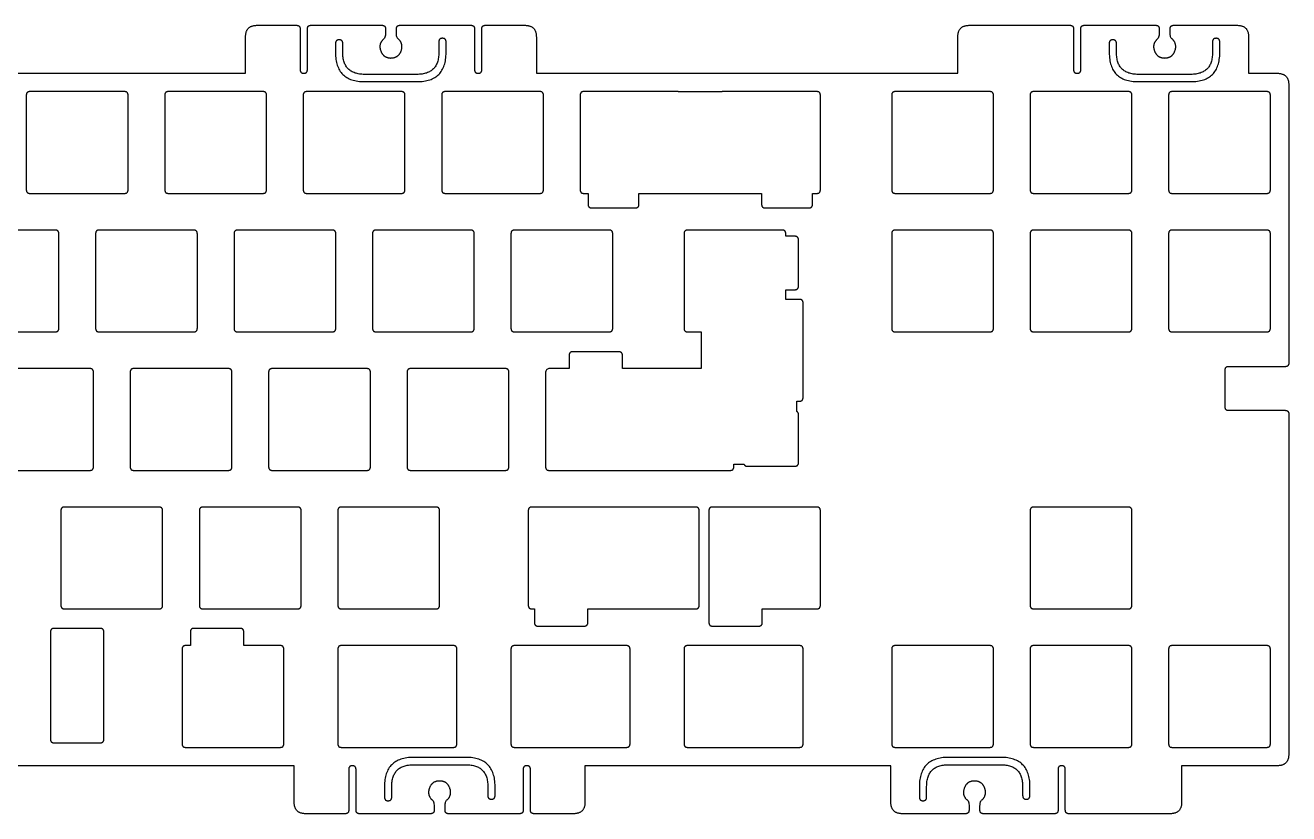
# Model space of a CAD drawing. Header units: millimetres. Extents: x 1 to 349, y 0 to 109.
# Drawn here: x 175 to 348.8, y 0.3 to 108.8 of the extents above; entities that cross this region are included whole.
import ezdxf

# ---------------------------------------------------------------- set-up
doc = ezdxf.new("R2010")
doc.units = ezdxf.units.MM
doc.layers.add('默认', color=7, linetype='Continuous', true_color=0x000000)

msp = doc.modelspace()

# ---------------------------------------------------------------- linework, layer by layer
at = {"layer": '默认', "color": 114, "true_color": 0x139b48}
for points in [[(146, 107.17), (146, 102.17), (205.31, 102.17), (205.31, 107.17)], [(245.31, 107.17), (245.31, 102.17), (303.3, 102.17), (303.3, 107.17)]]:
    msp.add_lwpolyline(points, dxfattribs=at)
at = {"layer": '默认', "color": 114, "true_color": 0x139b48, "flags": 128}
for points in [[(343.3, 107.17), (343.3, 102.17), (347.23, 102.17)], [(264.84, 99.65), (270.89, 99.65)], [(264.84, 85.65), (270.89, 85.65)], [(280.86, 79.75), (279.63, 79.75), (279.63, 80.1)], [(281.51, 71.07), (279.63, 71.07), (279.63, 72.4), (280.86, 72.4)], [(266.13, 66.6), (268.01, 66.6), (268.01, 61.55)], [(281.16, 55.65), (281.16, 57.07), (281.51, 57.07)], [(272.48, 48.05), (272.48, 48.4), (273.87, 48.4)], [(244.7, 28.5), (245.05, 28.5), (245.05, 26.65)], [(252.4, 26.65), (252.4, 28.5), (267.22, 28.5)], [(276.4, 26.65), (276.4, 28.5), (283.89, 28.5)], [(197.71, 25.3), (197.71, 23.45), (197.07, 23.45)], [(210.07, 23.45), (205.06, 23.45), (205.06, 25.3)], [(197.07, 9.45), (210.07, 9.45)], [(212, 1.92), (212, 6.92), (209.94, 6.92), (197.2, 6.92), (186.31, 6.92), (177.96, 6.92), (90.99, 6.92), (77.84, 6.92), (57.97, 6.92), (57.97, 1.92)], [(294.09, 6.92), (252, 6.92), (252, 1.92)]]:
    msp.add_lwpolyline(points, dxfattribs=at)
at = {"layer": '默认', "color": 114, "true_color": 0x139b48}
for points, degree in [([(205.31, 107.17), (205.31, 108.77), (206.91, 108.77)], 2), ([(206.91, 108.77), (208.71, 108.77), (210.51, 108.77), (212.31, 108.77)], 3), ([(212.31, 108.77), (212.81, 108.77), (212.81, 108.27)], 2), ([(212.81, 108.27), (212.81, 106.41), (212.81, 104.54), (212.81, 102.67)], 3), ([(213.81, 108.27), (213.81, 108.77), (214.31, 108.77)], 2), ([(213.81, 102.67), (213.81, 104.54), (213.81, 106.41), (213.81, 108.27)], 3), ([(214.31, 108.77), (217.56, 108.77), (220.81, 108.77), (224.06, 108.77)], 3), ([(224.06, 108.77), (224.56, 108.77), (224.56, 108.27)], 2), ([(224.56, 108.27), (224.56, 108.11), (224.56, 107.94), (224.56, 107.77)], 3), ([(226.06, 108.27), (226.06, 108.77), (226.56, 108.77)], 2), ([(226.06, 107.77), (226.06, 107.94), (226.06, 108.11), (226.06, 108.27)], 3), ([(226.56, 108.77), (229.81, 108.77), (233.06, 108.77), (236.31, 108.77)], 3), ([(236.31, 108.77), (236.81, 108.77), (236.81, 108.27)], 2), ([(236.81, 108.27), (236.81, 106.41), (236.81, 104.54), (236.81, 102.67)], 3), ([(237.81, 108.27), (237.81, 108.77), (238.31, 108.77)], 2), ([(237.81, 102.67), (237.81, 104.54), (237.81, 106.41), (237.81, 108.27)], 3), ([(238.31, 108.77), (240.11, 108.77), (241.91, 108.77), (243.71, 108.77)], 3), ([(243.71, 108.77), (245.31, 108.77), (245.31, 107.17)], 2), ([(303.3, 107.17), (303.3, 108.77), (304.9, 108.77)], 2), ([(304.9, 108.77), (309.51, 108.77), (314.11, 108.77), (318.72, 108.77)], 3), ([(318.72, 108.77), (319.22, 108.77), (319.22, 108.27)], 2), ([(319.22, 108.27), (319.22, 106.41), (319.22, 104.54), (319.22, 102.67)], 3), ([(320.22, 108.27), (320.22, 108.77), (320.72, 108.77)], 2), ([(320.22, 102.67), (320.22, 104.54), (320.22, 106.41), (320.22, 108.27)], 3), ([(320.72, 108.77), (323.98, 108.77), (327.24, 108.77), (330.51, 108.77)], 3), ([(330.51, 108.77), (331.01, 108.77), (331.01, 108.27)], 2), ([(331.01, 108.27), (331.01, 108.11), (331.01, 107.94), (331.01, 107.77)], 3), ([(332.51, 108.27), (332.51, 108.77), (333.01, 108.77)], 2), ([(332.51, 107.77), (332.51, 107.94), (332.51, 108.11), (332.51, 108.27)], 3), ([(333.01, 108.77), (335.91, 108.77), (338.8, 108.77), (341.7, 108.77)], 3), ([(341.7, 108.77), (343.3, 108.77), (343.3, 107.17)], 2), ([(218.18, 106.77), (217.68, 106.77), (217.68, 106.27)], 2), ([(217.68, 106.27), (217.68, 105.65), (217.68, 105.02)], 2), ([(218.68, 106.27), (218.68, 106.77), (218.18, 106.77)], 2), ([(218.68, 105.02), (218.68, 105.65), (218.68, 106.27)], 2), ([(231.89, 106.48), (231.89, 105.75), (231.89, 105.02)], 2), ([(232.89, 105.02), (232.89, 105.75), (232.89, 106.48)], 2), ([(324.63, 106.77), (324.13, 106.77), (324.13, 106.27)], 2), ([(324.13, 106.27), (324.13, 105.65), (324.13, 105.02)], 2), ([(325.13, 106.27), (325.13, 106.77), (324.63, 106.77)], 2), ([(325.13, 105.02), (325.13, 105.65), (325.13, 106.27)], 2), ([(338.34, 106.48), (338.34, 105.75), (338.34, 105.02)], 2), ([(339.34, 105.02), (339.34, 105.75), (339.34, 106.48)], 2), ([(217.68, 105.02), (217.68, 101.02), (221.68, 101.02)], 2), ([(221.68, 102.02), (218.68, 102.02), (218.68, 105.02)], 2), ([(228.89, 101.02), (232.89, 101.02), (232.89, 105.02)], 2), ([(231.89, 105.02), (231.89, 102.02), (228.89, 102.02)], 2), ([(324.13, 105.02), (324.13, 101.02), (328.13, 101.02)], 2), ([(328.13, 102.02), (325.13, 102.02), (325.13, 105.02)], 2), ([(335.34, 101.02), (339.34, 101.02), (339.34, 105.02)], 2), ([(338.34, 105.02), (338.34, 102.02), (335.34, 102.02)], 2), ([(228.89, 102.02), (225.28, 102.02), (221.68, 102.02)], 2), ([(221.68, 101.02), (225.28, 101.02), (228.89, 101.02)], 2), ([(335.34, 102.02), (331.74, 102.02), (328.13, 102.02)], 2), ([(328.13, 101.02), (331.74, 101.02), (335.34, 101.02)], 2), ([(347.23, 102.17), (348.83, 102.17), (348.83, 100.57)], 2), ([(175.64, 99.65), (175.14, 99.65), (175.14, 99.15)], 2), ([(175.14, 99.15), (175.14, 92.65), (175.14, 86.15)], 2), ([(188.64, 99.65), (182.14, 99.65), (175.64, 99.65)], 2), ([(189.14, 99.15), (189.14, 99.65), (188.64, 99.65)], 2), ([(189.14, 86.15), (189.14, 92.65), (189.14, 99.15)], 2), ([(194.69, 99.65), (194.19, 99.65), (194.19, 99.15)], 2), ([(194.19, 99.15), (194.19, 92.65), (194.19, 86.15)], 2), ([(207.69, 99.65), (201.19, 99.65), (194.69, 99.65)], 2), ([(208.19, 99.15), (208.19, 99.65), (207.69, 99.65)], 2), ([(208.19, 86.15), (208.19, 92.65), (208.19, 99.15)], 2), ([(213.74, 99.65), (213.24, 99.65), (213.24, 99.15)], 2), ([(213.24, 99.15), (213.24, 92.65), (213.24, 86.15)], 2), ([(226.74, 99.65), (220.24, 99.65), (213.74, 99.65)], 2), ([(227.24, 99.15), (227.24, 99.65), (226.74, 99.65)], 2), ([(227.24, 86.15), (227.24, 92.65), (227.24, 99.15)], 2), ([(232.79, 99.65), (232.29, 99.65), (232.29, 99.15)], 2), ([(232.29, 99.15), (232.29, 92.65), (232.29, 86.15)], 2), ([(245.79, 99.65), (239.29, 99.65), (232.79, 99.65)], 2), ([(246.29, 99.15), (246.29, 99.65), (245.79, 99.65)], 2), ([(246.29, 86.15), (246.29, 92.65), (246.29, 99.15)], 2), ([(251.84, 99.65), (251.34, 99.65), (251.34, 99.15)], 2), ([(251.34, 99.15), (251.34, 92.65), (251.34, 86.15)], 2), ([(264.84, 99.65), (258.34, 99.65), (251.84, 99.65)], 2), ([(283.89, 99.65), (277.39, 99.65), (270.89, 99.65)], 2), ([(284.39, 99.15), (284.39, 99.65), (283.89, 99.65)], 2), ([(284.39, 86.15), (284.39, 92.65), (284.39, 99.15)], 2), ([(294.7, 99.65), (294.2, 99.65), (294.2, 99.15)], 2), ([(294.2, 99.15), (294.2, 92.65), (294.2, 86.15)], 2), ([(307.7, 99.65), (301.2, 99.65), (294.7, 99.65)], 2), ([(308.2, 99.15), (308.2, 99.65), (307.7, 99.65)], 2), ([(308.2, 86.15), (308.2, 92.65), (308.2, 99.15)], 2), ([(313.75, 99.65), (313.25, 99.65), (313.25, 99.15)], 2), ([(313.25, 99.15), (313.25, 92.65), (313.25, 86.15)], 2), ([(326.75, 99.65), (320.25, 99.65), (313.75, 99.65)], 2), ([(327.25, 99.15), (327.25, 99.65), (326.75, 99.65)], 2), ([(327.25, 86.15), (327.25, 92.65), (327.25, 99.15)], 2), ([(332.8, 99.65), (332.3, 99.65), (332.3, 99.15)], 2), ([(332.3, 99.15), (332.3, 92.65), (332.3, 86.15)], 2), ([(345.8, 99.65), (339.3, 99.65), (332.8, 99.65)], 2), ([(346.3, 99.15), (346.3, 99.65), (345.8, 99.65)], 2), ([(346.3, 86.15), (346.3, 92.65), (346.3, 99.15)], 2), ([(348.83, 100.57), (348.83, 87.82), (348.83, 75.06), (348.83, 62.31)], 3), ([(175.14, 86.15), (175.14, 85.65), (175.64, 85.65)], 2), ([(175.64, 85.65), (182.14, 85.65), (188.64, 85.65)], 2), ([(188.64, 85.65), (189.14, 85.65), (189.14, 86.15)], 2), ([(194.19, 86.15), (194.19, 85.65), (194.69, 85.65)], 2), ([(194.69, 85.65), (201.19, 85.65), (207.69, 85.65)], 2), ([(207.69, 85.65), (208.19, 85.65), (208.19, 86.15)], 2), ([(213.24, 86.15), (213.24, 85.65), (213.74, 85.65)], 2), ([(213.74, 85.65), (220.24, 85.65), (226.74, 85.65)], 2), ([(226.74, 85.65), (227.24, 85.65), (227.24, 86.15)], 2), ([(232.29, 86.15), (232.29, 85.65), (232.79, 85.65)], 2), ([(232.79, 85.65), (239.29, 85.65), (245.79, 85.65)], 2), ([(245.79, 85.65), (246.29, 85.65), (246.29, 86.15)], 2), ([(251.34, 86.15), (251.34, 85.65), (251.84, 85.65)], 2), ([(251.84, 85.65), (252.13, 85.65), (252.43, 85.65)], 2), ([(252.43, 85.65), (252.43, 84.9), (252.43, 84.15)], 2), ([(259.43, 84.15), (259.43, 84.9), (259.43, 85.65)], 2), ([(259.43, 85.65), (262.13, 85.65), (264.84, 85.65)], 2), ([(270.89, 85.65), (273.6, 85.65), (276.3, 85.65)], 2), ([(276.3, 85.65), (276.3, 84.9), (276.3, 84.15)], 2), ([(283.3, 84.15), (283.3, 84.9), (283.3, 85.65)], 2), ([(283.3, 85.65), (283.6, 85.65), (283.89, 85.65)], 2), ([(283.89, 85.65), (284.39, 85.65), (284.39, 86.15)], 2), ([(294.2, 86.15), (294.2, 85.65), (294.7, 85.65)], 2), ([(294.7, 85.65), (301.2, 85.65), (307.7, 85.65)], 2), ([(307.7, 85.65), (308.2, 85.65), (308.2, 86.15)], 2), ([(313.25, 86.15), (313.25, 85.65), (313.75, 85.65)], 2), ([(313.75, 85.65), (320.25, 85.65), (326.75, 85.65)], 2), ([(326.75, 85.65), (327.25, 85.65), (327.25, 86.15)], 2), ([(332.3, 86.15), (332.3, 85.65), (332.8, 85.65)], 2), ([(332.8, 85.65), (339.3, 85.65), (345.8, 85.65)], 2), ([(345.8, 85.65), (346.3, 85.65), (346.3, 86.15)], 2), ([(252.43, 84.15), (252.43, 83.65), (252.93, 83.65)], 2), ([(252.93, 83.65), (255.93, 83.65), (258.93, 83.65)], 2), ([(258.93, 83.65), (259.43, 83.65), (259.43, 84.15)], 2), ([(276.3, 84.15), (276.3, 83.65), (276.8, 83.65)], 2), ([(276.8, 83.65), (279.8, 83.65), (282.8, 83.65)], 2), ([(282.8, 83.65), (283.3, 83.65), (283.3, 84.15)], 2), ([(179.12, 80.6), (172.62, 80.6), (166.12, 80.6)], 2), ([(179.62, 80.1), (179.62, 80.6), (179.12, 80.6)], 2), ([(179.62, 67.1), (179.62, 73.6), (179.62, 80.1)], 2), ([(185.17, 80.6), (184.67, 80.6), (184.67, 80.1)], 2), ([(184.67, 80.1), (184.67, 73.6), (184.67, 67.1)], 2), ([(198.17, 80.6), (191.67, 80.6), (185.17, 80.6)], 2), ([(198.67, 80.1), (198.67, 80.6), (198.17, 80.6)], 2), ([(198.67, 67.1), (198.67, 73.6), (198.67, 80.1)], 2), ([(204.22, 80.6), (203.72, 80.6), (203.72, 80.1)], 2), ([(203.72, 80.1), (203.72, 73.6), (203.72, 67.1)], 2), ([(217.22, 80.6), (210.72, 80.6), (204.22, 80.6)], 2), ([(217.72, 80.1), (217.72, 80.6), (217.22, 80.6)], 2), ([(217.72, 67.1), (217.72, 73.6), (217.72, 80.1)], 2), ([(223.27, 80.6), (222.77, 80.6), (222.77, 80.1)], 2), ([(222.77, 80.1), (222.77, 73.6), (222.77, 67.1)], 2), ([(236.27, 80.6), (229.77, 80.6), (223.27, 80.6)], 2), ([(236.77, 80.1), (236.77, 80.6), (236.27, 80.6)], 2), ([(236.77, 67.1), (236.77, 73.6), (236.77, 80.1)], 2), ([(242.32, 80.6), (241.82, 80.6), (241.82, 80.1)], 2), ([(241.82, 80.1), (241.82, 73.6), (241.82, 67.1)], 2), ([(255.32, 80.6), (248.82, 80.6), (242.32, 80.6)], 2), ([(255.82, 80.1), (255.82, 80.6), (255.32, 80.6)], 2), ([(255.82, 67.1), (255.82, 73.6), (255.82, 80.1)], 2), ([(266.13, 80.6), (265.63, 80.6), (265.63, 80.1)], 2), ([(265.63, 80.1), (265.63, 75.76), (265.63, 71.43), (265.63, 67.1)], 3), ([(279.13, 80.6), (274.79, 80.6), (270.46, 80.6), (266.13, 80.6)], 3), ([(279.63, 80.1), (279.63, 80.6), (279.13, 80.6)], 2), ([(294.7, 80.6), (294.2, 80.6), (294.2, 80.1)], 2), ([(294.2, 80.1), (294.2, 73.6), (294.2, 67.1)], 2), ([(307.7, 80.6), (301.2, 80.6), (294.7, 80.6)], 2), ([(308.2, 80.1), (308.2, 80.6), (307.7, 80.6)], 2), ([(308.2, 67.1), (308.2, 73.6), (308.2, 80.1)], 2), ([(313.75, 80.6), (313.25, 80.6), (313.25, 80.1)], 2), ([(313.25, 80.1), (313.25, 73.6), (313.25, 67.1)], 2), ([(326.75, 80.6), (320.25, 80.6), (313.75, 80.6)], 2), ([(327.25, 80.1), (327.25, 80.6), (326.75, 80.6)], 2), ([(327.25, 67.1), (327.25, 73.6), (327.25, 80.1)], 2), ([(332.8, 80.6), (332.3, 80.6), (332.3, 80.1)], 2), ([(332.3, 80.1), (332.3, 73.6), (332.3, 67.1)], 2), ([(345.8, 80.6), (339.3, 80.6), (332.8, 80.6)], 2), ([(346.3, 80.1), (346.3, 80.6), (345.8, 80.6)], 2), ([(346.3, 67.1), (346.3, 73.6), (346.3, 80.1)], 2), ([(281.38, 79.22), (281.38, 79.75), (280.86, 79.75)], 2), ([(281.38, 72.92), (281.38, 75.02), (281.38, 77.12), (281.38, 79.22)], 3), ([(280.86, 72.4), (281.38, 72.4), (281.38, 72.92)], 2), ([(282.01, 70.57), (282.01, 71.07), (281.51, 71.07)], 2), ([(282.01, 57.57), (282.01, 61.91), (282.01, 66.24), (282.01, 70.57)], 3), ([(166.12, 66.6), (172.62, 66.6), (179.12, 66.6)], 2), ([(179.12, 66.6), (179.62, 66.6), (179.62, 67.1)], 2), ([(184.67, 67.1), (184.67, 66.6), (185.17, 66.6)], 2), ([(185.17, 66.6), (191.67, 66.6), (198.17, 66.6)], 2), ([(198.17, 66.6), (198.67, 66.6), (198.67, 67.1)], 2), ([(203.72, 67.1), (203.72, 66.6), (204.22, 66.6)], 2), ([(204.22, 66.6), (210.72, 66.6), (217.22, 66.6)], 2), ([(217.22, 66.6), (217.72, 66.6), (217.72, 67.1)], 2), ([(222.77, 67.1), (222.77, 66.6), (223.27, 66.6)], 2), ([(223.27, 66.6), (229.77, 66.6), (236.27, 66.6)], 2), ([(236.27, 66.6), (236.77, 66.6), (236.77, 67.1)], 2), ([(241.82, 67.1), (241.82, 66.6), (242.32, 66.6)], 2), ([(242.32, 66.6), (248.82, 66.6), (255.32, 66.6)], 2), ([(255.32, 66.6), (255.82, 66.6), (255.82, 67.1)], 2), ([(265.63, 67.1), (265.63, 66.6), (266.13, 66.6)], 2), ([(294.2, 67.1), (294.2, 66.6), (294.7, 66.6)], 2), ([(294.7, 66.6), (301.2, 66.6), (307.7, 66.6)], 2), ([(307.7, 66.6), (308.2, 66.6), (308.2, 67.1)], 2), ([(313.25, 67.1), (313.25, 66.6), (313.75, 66.6)], 2), ([(313.75, 66.6), (320.25, 66.6), (326.75, 66.6)], 2), ([(326.75, 66.6), (327.25, 66.6), (327.25, 67.1)], 2), ([(332.3, 67.1), (332.3, 66.6), (332.8, 66.6)], 2), ([(332.8, 66.6), (339.3, 66.6), (345.8, 66.6)], 2), ([(345.8, 66.6), (346.3, 66.6), (346.3, 67.1)], 2), ([(250.33, 63.87), (249.81, 63.87), (249.81, 63.35)], 2), ([(249.81, 63.35), (249.81, 62.75), (249.81, 62.15), (249.81, 61.55)], 3), ([(256.63, 63.87), (254.53, 63.87), (252.43, 63.87), (250.33, 63.87)], 3), ([(257.16, 63.35), (257.16, 63.87), (256.63, 63.87)], 2), ([(257.16, 61.55), (257.16, 62.15), (257.16, 62.75), (257.16, 63.35)], 3), ([(183.88, 61.55), (177.38, 61.55), (170.88, 61.55)], 2), ([(184.38, 61.05), (184.38, 61.55), (183.88, 61.55)], 2), ([(184.38, 48.05), (184.38, 54.55), (184.38, 61.05)], 2), ([(189.93, 61.55), (189.43, 61.55), (189.43, 61.05)], 2), ([(189.43, 61.05), (189.43, 54.55), (189.43, 48.05)], 2), ([(202.93, 61.55), (196.43, 61.55), (189.93, 61.55)], 2), ([(203.43, 61.05), (203.43, 61.55), (202.93, 61.55)], 2), ([(203.43, 48.05), (203.43, 54.55), (203.43, 61.05)], 2), ([(208.98, 61.55), (208.48, 61.55), (208.48, 61.05)], 2), ([(208.48, 61.05), (208.48, 54.55), (208.48, 48.05)], 2), ([(221.98, 61.55), (215.48, 61.55), (208.98, 61.55)], 2), ([(222.48, 61.05), (222.48, 61.55), (221.98, 61.55)], 2), ([(222.48, 48.05), (222.48, 54.55), (222.48, 61.05)], 2), ([(228.03, 61.55), (227.53, 61.55), (227.53, 61.05)], 2), ([(227.53, 61.05), (227.53, 54.55), (227.53, 48.05)], 2), ([(241.03, 61.55), (234.53, 61.55), (228.03, 61.55)], 2), ([(241.53, 61.05), (241.53, 61.55), (241.03, 61.55)], 2), ([(241.53, 48.05), (241.53, 54.55), (241.53, 61.05)], 2), ([(246.58, 61.05), (246.58, 56.71), (246.58, 52.38), (246.58, 48.05)], 3), ([(268.01, 61.55), (265.19, 61.55), (261.57, 61.55), (257.16, 61.55)], 3), ([(340.53, 61.81), (340.03, 61.81), (340.03, 61.31)], 2), ([(340.03, 61.31), (340.03, 59.64), (340.03, 57.98), (340.03, 56.31)], 3), ([(348.33, 61.81), (346.31, 61.81), (343.71, 61.81), (340.53, 61.81)], 3), ([(348.83, 62.31), (348.83, 61.81), (348.33, 61.81)], 2), ([(281.51, 57.07), (282.01, 57.07), (282.01, 57.57)], 2), ([(281.38, 55.22), (281.38, 55.5), (281.16, 55.65)], 2), ([(340.03, 56.31), (340.03, 55.81), (340.53, 55.81)], 2), ([(340.53, 55.81), (343.71, 55.81), (346.31, 55.81), (348.33, 55.81)], 3), ([(348.33, 55.81), (348.83, 55.81), (348.83, 55.31)], 2), ([(281.38, 48.62), (281.38, 50.82), (281.38, 53.02), (281.38, 55.22)], 3), ([(348.83, 55.31), (348.83, 39.71), (348.83, 24.12), (348.83, 8.52)], 3), ([(170.88, 47.55), (177.38, 47.55), (183.88, 47.55)], 2), ([(183.88, 47.55), (184.38, 47.55), (184.38, 48.05)], 2), ([(189.43, 48.05), (189.43, 47.55), (189.93, 47.55)], 2), ([(189.93, 47.55), (196.43, 47.55), (202.93, 47.55)], 2), ([(202.93, 47.55), (203.43, 47.55), (203.43, 48.05)], 2), ([(208.48, 48.05), (208.48, 47.55), (208.98, 47.55)], 2), ([(208.98, 47.55), (215.48, 47.55), (221.98, 47.55)], 2), ([(221.98, 47.55), (222.48, 47.55), (222.48, 48.05)], 2), ([(227.53, 48.05), (227.53, 47.55), (228.03, 47.55)], 2), ([(228.03, 47.55), (234.53, 47.55), (241.03, 47.55)], 2), ([(241.03, 47.55), (241.53, 47.55), (241.53, 48.05)], 2), ([(246.58, 48.05), (246.58, 47.55), (247.08, 47.55)], 2), ([(247.08, 47.55), (259.35, 47.55), (267.65, 47.55), (271.98, 47.55)], 3), ([(271.98, 47.55), (272.48, 47.55), (272.48, 48.05)], 2), ([(273.87, 48.4), (274.02, 48.12), (274.33, 48.12)], 2), ([(274.33, 48.12), (276.52, 48.12), (278.7, 48.12), (280.88, 48.12)], 3), ([(280.88, 48.12), (281.38, 48.12), (281.38, 48.62)], 2), ([(180.4, 42.5), (179.9, 42.5), (179.9, 42)], 2), ([(179.9, 42), (179.9, 35.5), (179.9, 29)], 2), ([(193.4, 42.5), (186.9, 42.5), (180.4, 42.5)], 2), ([(193.9, 42), (193.9, 42.5), (193.4, 42.5)], 2), ([(193.9, 29), (193.9, 35.5), (193.9, 42)], 2), ([(199.45, 42.5), (198.95, 42.5), (198.95, 42)], 2), ([(198.95, 42), (198.95, 35.5), (198.95, 29)], 2), ([(212.45, 42.5), (205.95, 42.5), (199.45, 42.5)], 2), ([(212.95, 42), (212.95, 42.5), (212.45, 42.5)], 2), ([(212.95, 29), (212.95, 35.5), (212.95, 42)], 2), ([(218.5, 42.5), (218, 42.5), (218, 42)], 2), ([(218, 42), (218, 35.5), (218, 29)], 2), ([(231.5, 42.5), (225, 42.5), (218.5, 42.5)], 2), ([(232, 42), (232, 42.5), (231.5, 42.5)], 2), ([(232, 29), (232, 35.5), (232, 42)], 2), ([(244.7, 42.5), (244.2, 42.5), (244.2, 42)], 2), ([(244.2, 42), (244.2, 35.5), (244.2, 29)], 2), ([(267.22, 42.5), (255.96, 42.5), (244.7, 42.5)], 2), ([(267.72, 42), (267.72, 42.5), (267.22, 42.5)], 2), ([(267.72, 29), (267.72, 35.5), (267.72, 42)], 2), ([(269.55, 42.5), (269.05, 42.5), (269.05, 42)], 2), ([(269.05, 42), (269.05, 34.32), (269.05, 26.65)], 2), ([(283.89, 42.5), (276.72, 42.5), (269.55, 42.5)], 2), ([(284.39, 42), (284.39, 42.5), (283.89, 42.5)], 2), ([(284.39, 29), (284.39, 35.5), (284.39, 42)], 2), ([(313.75, 42.5), (313.25, 42.5), (313.25, 42)], 2), ([(313.25, 42), (313.25, 35.5), (313.25, 29)], 2), ([(326.75, 42.5), (320.25, 42.5), (313.75, 42.5)], 2), ([(327.25, 42), (327.25, 42.5), (326.75, 42.5)], 2), ([(327.25, 29), (327.25, 35.5), (327.25, 42)], 2), ([(179.9, 29), (179.9, 28.5), (180.4, 28.5)], 2), ([(180.4, 28.5), (186.9, 28.5), (193.4, 28.5)], 2), ([(193.4, 28.5), (193.9, 28.5), (193.9, 29)], 2), ([(198.95, 29), (198.95, 28.5), (199.45, 28.5)], 2), ([(199.45, 28.5), (205.95, 28.5), (212.45, 28.5)], 2), ([(212.45, 28.5), (212.95, 28.5), (212.95, 29)], 2), ([(218, 29), (218, 28.5), (218.5, 28.5)], 2), ([(218.5, 28.5), (225, 28.5), (231.5, 28.5)], 2), ([(231.5, 28.5), (232, 28.5), (232, 29)], 2), ([(244.2, 29), (244.2, 28.5), (244.7, 28.5)], 2), ([(267.22, 28.5), (267.72, 28.5), (267.72, 29)], 2), ([(283.89, 28.5), (284.39, 28.5), (284.39, 29)], 2), ([(313.25, 29), (313.25, 28.5), (313.75, 28.5)], 2), ([(313.75, 28.5), (320.25, 28.5), (326.75, 28.5)], 2), ([(326.75, 28.5), (327.25, 28.5), (327.25, 29)], 2), ([(245.05, 26.65), (245.05, 26.12), (245.57, 26.12)], 2), ([(245.57, 26.12), (248.72, 26.12), (251.87, 26.12)], 2), ([(251.87, 26.12), (252.4, 26.12), (252.4, 26.65)], 2), ([(269.05, 26.65), (269.05, 26.12), (269.57, 26.12)], 2), ([(269.57, 26.12), (272.72, 26.12), (275.87, 26.12)], 2), ([(275.87, 26.12), (276.4, 26.12), (276.4, 26.65)], 2), ([(178.98, 25.82), (178.46, 25.82), (178.46, 25.3)], 2), ([(178.46, 25.3), (178.46, 17.95), (178.46, 10.6)], 2), ([(185.28, 25.82), (182.13, 25.82), (178.98, 25.82)], 2), ([(185.81, 25.3), (185.81, 25.82), (185.28, 25.82)], 2), ([(185.81, 10.6), (185.81, 17.95), (185.81, 25.3)], 2), ([(198.23, 25.82), (197.71, 25.82), (197.71, 25.3)], 2), ([(204.53, 25.82), (201.38, 25.82), (198.23, 25.82)], 2), ([(205.06, 25.3), (205.06, 25.82), (204.53, 25.82)], 2), ([(197.07, 23.45), (196.57, 23.45), (196.57, 22.95)], 2), ([(196.57, 22.95), (196.57, 16.45), (196.57, 9.95)], 2), ([(210.57, 22.95), (210.57, 23.45), (210.07, 23.45)], 2), ([(210.57, 9.95), (210.57, 16.45), (210.57, 22.95)], 2), ([(218.5, 23.45), (218, 23.45), (218, 22.95)], 2), ([(218, 22.95), (218, 16.45), (218, 9.95)], 2), ([(233.88, 23.45), (226.19, 23.45), (218.5, 23.45)], 2), ([(234.38, 22.95), (234.38, 23.45), (233.88, 23.45)], 2), ([(234.38, 9.95), (234.38, 16.45), (234.38, 22.95)], 2), ([(242.32, 23.45), (241.82, 23.45), (241.82, 22.95)], 2), ([(241.82, 22.95), (241.82, 16.45), (241.82, 9.95)], 2), ([(257.7, 23.45), (250.01, 23.45), (242.32, 23.45)], 2), ([(258.2, 22.95), (258.2, 23.45), (257.7, 23.45)], 2), ([(258.2, 9.95), (258.2, 16.45), (258.2, 22.95)], 2), ([(266.13, 23.45), (265.63, 23.45), (265.63, 22.95)], 2), ([(265.63, 22.95), (265.63, 16.45), (265.63, 9.95)], 2), ([(281.51, 23.45), (273.82, 23.45), (266.13, 23.45)], 2), ([(282.01, 22.95), (282.01, 23.45), (281.51, 23.45)], 2), ([(282.01, 9.95), (282.01, 16.45), (282.01, 22.95)], 2), ([(294.7, 23.45), (294.2, 23.45), (294.2, 22.95)], 2), ([(294.2, 22.95), (294.2, 16.45), (294.2, 9.95)], 2), ([(307.7, 23.45), (301.2, 23.45), (294.7, 23.45)], 2), ([(308.2, 22.95), (308.2, 23.45), (307.7, 23.45)], 2), ([(308.2, 9.95), (308.2, 16.45), (308.2, 22.95)], 2), ([(313.75, 23.45), (313.25, 23.45), (313.25, 22.95)], 2), ([(313.25, 22.95), (313.25, 16.45), (313.25, 9.95)], 2), ([(326.75, 23.45), (320.25, 23.45), (313.75, 23.45)], 2), ([(327.25, 22.95), (327.25, 23.45), (326.75, 23.45)], 2), ([(327.25, 9.95), (327.25, 16.45), (327.25, 22.95)], 2), ([(332.8, 23.45), (332.3, 23.45), (332.3, 22.95)], 2), ([(332.3, 22.95), (332.3, 16.45), (332.3, 9.95)], 2), ([(345.8, 23.45), (339.3, 23.45), (332.8, 23.45)], 2), ([(346.3, 22.95), (346.3, 23.45), (345.8, 23.45)], 2), ([(346.3, 9.95), (346.3, 16.45), (346.3, 22.95)], 2), ([(178.46, 10.6), (178.46, 10.07), (178.98, 10.07)], 2), ([(185.28, 10.07), (185.81, 10.07), (185.81, 10.6)], 2), ([(178.98, 10.07), (182.13, 10.07), (185.28, 10.07)], 2), ([(196.57, 9.95), (196.57, 9.45), (197.07, 9.45)], 2), ([(210.07, 9.45), (210.57, 9.45), (210.57, 9.95)], 2), ([(218, 9.95), (218, 9.45), (218.5, 9.45)], 2), ([(218.5, 9.45), (226.19, 9.45), (233.88, 9.45)], 2), ([(233.88, 9.45), (234.38, 9.45), (234.38, 9.95)], 2), ([(241.82, 9.95), (241.82, 9.45), (242.32, 9.45)], 2), ([(242.32, 9.45), (250.01, 9.45), (257.7, 9.45)], 2), ([(257.7, 9.45), (258.2, 9.45), (258.2, 9.95)], 2), ([(265.63, 9.95), (265.63, 9.45), (266.13, 9.45)], 2), ([(266.13, 9.45), (273.82, 9.45), (281.51, 9.45)], 2), ([(281.51, 9.45), (282.01, 9.45), (282.01, 9.95)], 2), ([(294.2, 9.95), (294.2, 9.45), (294.7, 9.45)], 2), ([(294.7, 9.45), (301.2, 9.45), (307.7, 9.45)], 2), ([(307.7, 9.45), (308.2, 9.45), (308.2, 9.95)], 2), ([(313.25, 9.95), (313.25, 9.45), (313.75, 9.45)], 2), ([(313.75, 9.45), (320.25, 9.45), (326.75, 9.45)], 2), ([(326.75, 9.45), (327.25, 9.45), (327.25, 9.95)], 2), ([(332.3, 9.95), (332.3, 9.45), (332.8, 9.45)], 2), ([(332.8, 9.45), (339.3, 9.45), (345.8, 9.45)], 2), ([(345.8, 9.45), (346.3, 9.45), (346.3, 9.95)], 2), ([(228.42, 8.07), (224.42, 8.07), (224.42, 4.07)], 2), ([(225.42, 4.07), (225.42, 7.07), (228.42, 7.07)], 2), ([(235.63, 8.07), (232.03, 8.07), (228.42, 8.07)], 2), ([(228.42, 7.07), (232.03, 7.07), (235.63, 7.07)], 2), ([(239.63, 4.07), (239.63, 8.07), (235.63, 8.07)], 2), ([(235.63, 7.07), (238.63, 7.07), (238.63, 4.07)], 2), ([(302.01, 8.07), (298.01, 8.07), (298.01, 4.07)], 2), ([(299.01, 4.07), (299.01, 7.07), (302.01, 7.07)], 2), ([(309.22, 8.07), (305.62, 8.07), (302.01, 8.07)], 2), ([(302.01, 7.07), (305.62, 7.07), (309.22, 7.07)], 2), ([(313.22, 4.07), (313.22, 8.07), (309.22, 8.07)], 2), ([(309.22, 7.07), (312.22, 7.07), (312.22, 4.07)], 2), ([(348.83, 8.52), (348.83, 6.92), (347.23, 6.92)], 2), ([(219.5, 6.42), (219.5, 4.56), (219.5, 2.69), (219.5, 0.82)], 3), ([(220.5, 0.82), (220.5, 2.69), (220.5, 4.56), (220.5, 6.42)], 3), ([(243.5, 6.42), (243.5, 4.56), (243.5, 2.69), (243.5, 0.82)], 3), ([(244.5, 0.82), (244.5, 2.69), (244.5, 4.56), (244.5, 6.42)], 3), ([(294.09, 1.92), (294.09, 3.37), (294.09, 5.04), (294.09, 6.92)], 3), ([(317.09, 6.42), (317.09, 4.56), (317.09, 2.69), (317.09, 0.82)], 3), ([(318.09, 0.82), (318.09, 2.69), (318.09, 4.56), (318.09, 6.42)], 3), ([(347.23, 6.92), (342.85, 6.92), (338.47, 6.92), (334.09, 6.92)], 3), ([(334.09, 6.92), (334.09, 4.95), (334.09, 3.28), (334.09, 1.92)], 3), ([(224.42, 4.07), (224.42, 3.34), (224.42, 2.61)], 2), ([(225.42, 2.61), (225.42, 3.34), (225.42, 4.07)], 2), ([(238.63, 4.07), (238.63, 3.45), (238.63, 2.82)], 2), ([(239.63, 2.82), (239.63, 3.45), (239.63, 4.07)], 2), ([(298.01, 4.07), (298.01, 3.34), (298.01, 2.61)], 2), ([(299.01, 2.61), (299.01, 3.34), (299.01, 4.07)], 2), ([(312.22, 4.07), (312.22, 3.45), (312.22, 2.82)], 2), ([(313.22, 2.82), (313.22, 3.45), (313.22, 4.07)], 2), ([(213.6, 0.32), (212, 0.32), (212, 1.92)], 2), ([(238.63, 2.82), (238.63, 2.32), (239.13, 2.32)], 2), ([(239.13, 2.32), (239.63, 2.32), (239.63, 2.82)], 2), ([(252, 1.92), (252, 0.32), (250.4, 0.32)], 2), ([(295.69, 0.32), (294.09, 0.32), (294.09, 1.92)], 2), ([(312.22, 2.82), (312.22, 2.32), (312.72, 2.32)], 2), ([(312.72, 2.32), (313.22, 2.32), (313.22, 2.82)], 2), ([(334.09, 1.92), (334.09, 0.32), (332.49, 0.32)], 2), ([(219, 0.32), (217.2, 0.32), (215.4, 0.32), (213.6, 0.32)], 3), ([(219.5, 0.82), (219.5, 0.32), (219, 0.32)], 2), ([(221, 0.32), (220.5, 0.32), (220.5, 0.82)], 2), ([(230.75, 0.32), (227.5, 0.32), (224.25, 0.32), (221, 0.32)], 3), ([(231.25, 0.82), (231.25, 0.32), (230.75, 0.32)], 2), ([(231.25, 1.32), (231.25, 1.16), (231.25, 0.99), (231.25, 0.82)], 3), ([(232.75, 0.82), (232.75, 0.99), (232.75, 1.16), (232.75, 1.32)], 3), ([(233.25, 0.32), (232.75, 0.32), (232.75, 0.82)], 2), ([(243, 0.32), (239.75, 0.32), (236.5, 0.32), (233.25, 0.32)], 3), ([(243.5, 0.82), (243.5, 0.32), (243, 0.32)], 2), ([(245, 0.32), (244.5, 0.32), (244.5, 0.82)], 2), ([(250.4, 0.32), (248.6, 0.32), (246.8, 0.32), (245, 0.32)], 3), ([(304.34, 0.32), (301.46, 0.32), (298.58, 0.32), (295.69, 0.32)], 3), ([(304.84, 0.82), (304.84, 0.32), (304.34, 0.32)], 2), ([(304.84, 1.32), (304.84, 1.16), (304.84, 0.99), (304.84, 0.82)], 3), ([(306.34, 0.82), (306.34, 0.99), (306.34, 1.16), (306.34, 1.32)], 3), ([(306.84, 0.32), (306.34, 0.32), (306.34, 0.82)], 2), ([(316.59, 0.32), (313.34, 0.32), (310.09, 0.32), (306.84, 0.32)], 3), ([(317.09, 0.82), (317.09, 0.32), (316.59, 0.32)], 2), ([(318.59, 0.32), (318.09, 0.32), (318.09, 0.82)], 2), ([(332.49, 0.32), (327.86, 0.32), (323.23, 0.32), (318.59, 0.32)], 3)]:
    msp.add_open_spline(points, degree=degree, dxfattribs=at)
for points, degree, knots in [([(224.34, 106.92), (223.54, 106.24), (223.9, 105.26), (224.26, 104.27), (225.31, 104.27), (226.36, 104.28), (226.72, 105.27), (227.07, 106.26), (226.26, 106.93)], 2, [1271.488428, 1271.488428, 1271.488428, 1273.592377, 1273.592377, 1275.696327, 1275.696327, 1277.800276, 1277.800276, 1279.904225, 1279.904225, 1279.904225]), ([(224.56, 107.77), (224.56, 107.66), (224.55, 107.54), (224.54, 107.42), (224.52, 107.24), (224.47, 107.03), (224.34, 106.92)], 3, [1270.136871, 1270.136871, 1270.136871, 1270.136871, 1270.653425, 1270.653425, 1270.653425, 1271.488428, 1271.488428, 1271.488428, 1271.488428]), ([(226.26, 106.93), (226.17, 107.01), (226.12, 107.17), (226.09, 107.3), (226.07, 107.46), (226.06, 107.61), (226.06, 107.77)], 3, [1279.904225, 1279.904225, 1279.904225, 1279.904225, 1280.6012, 1280.6012, 1280.6012, 1281.381351, 1281.381351, 1281.381351, 1281.381351]), ([(232.89, 106.48), (232.89, 106.98), (232.39, 106.98), (231.89, 106.98), (231.89, 106.48)], 2, [122.117524, 122.117524, 122.117524, 123.117524, 123.117524, 124.117524, 124.117524, 124.117524]), ([(330.79, 106.92), (329.99, 106.24), (330.35, 105.26), (330.71, 104.27), (331.76, 104.27), (332.82, 104.28), (333.17, 105.27), (333.53, 106.26), (332.72, 106.93)], 2, [1364.290791, 1364.290791, 1364.290791, 1366.394741, 1366.394741, 1368.49869, 1368.49869, 1370.602639, 1370.602639, 1372.706588, 1372.706588, 1372.706588]), ([(331.01, 107.77), (331.01, 107.66), (331, 107.54), (330.99, 107.42), (330.97, 107.24), (330.92, 107.03), (330.79, 106.92)], 3, [1362.939234, 1362.939234, 1362.939234, 1362.939234, 1363.455789, 1363.455789, 1363.455789, 1364.290791, 1364.290791, 1364.290791, 1364.290791]), ([(332.72, 106.93), (332.62, 107.01), (332.57, 107.17), (332.55, 107.3), (332.52, 107.46), (332.51, 107.61), (332.51, 107.77)], 3, [1372.706588, 1372.706588, 1372.706588, 1372.706588, 1373.403563, 1373.403563, 1373.403563, 1374.183714, 1374.183714, 1374.183714, 1374.183714]), ([(339.34, 106.48), (339.34, 106.98), (338.84, 106.98), (338.34, 106.98), (338.34, 106.48)], 2, [122.117524, 122.117524, 122.117524, 123.117524, 123.117524, 124.117524, 124.117524, 124.117524]), ([(212.81, 102.67), (212.81, 102.17), (213.31, 102.17), (213.81, 102.17), (213.81, 102.67)], 2, [1250.286871, 1250.286871, 1250.286871, 1251.286871, 1251.286871, 1252.286871, 1252.286871, 1252.286871]), ([(236.81, 102.67), (236.81, 102.17), (237.31, 102.17), (237.81, 102.17), (237.81, 102.67)], 2, [1299.231351, 1299.231351, 1299.231351, 1300.231351, 1300.231351, 1301.231351, 1301.231351, 1301.231351]), ([(319.22, 102.67), (319.22, 102.17), (319.72, 102.17), (320.22, 102.17), (320.22, 102.67)], 2, [1343.047118, 1343.047118, 1343.047118, 1344.047118, 1344.047118, 1345.047118, 1345.047118, 1345.047118]), ([(249.81, 61.55), (249.65, 61.55), (249.49, 61.55), (249.33, 61.55), (249.18, 61.55), (249.03, 61.55), (248.89, 61.55), (248.73, 61.55), (248.56, 61.55), (248.4, 61.55), (248.32, 61.55), (248.25, 61.55), (248.17, 61.55), (248.1, 61.55), (248.02, 61.55), (247.95, 61.55), (247.87, 61.55), (247.79, 61.55), (247.7, 61.55), (247.62, 61.55), (247.54, 61.55), (247.46, 61.55), (247.38, 61.55), (247.3, 61.54), (247.22, 61.55), (247.16, 61.55), (247.09, 61.55), (247.03, 61.54), (246.97, 61.54), (246.9, 61.52), (246.84, 61.49), (246.79, 61.46), (246.74, 61.42), (246.69, 61.37), (246.62, 61.28), (246.58, 61.16), (246.58, 61.05)], 3, [-2855.63333, -2855.63333, -2855.63333, -2855.63333, -2855.155091, -2855.155091, -2855.155091, -2854.712249, -2854.712249, -2854.712249, -2854.227694, -2854.227694, -2854.227694, -2853.992209, -2853.992209, -2853.992209, -2853.779048, -2853.779048, -2853.779048, -2853.525815, -2853.525815, -2853.525815, -2853.288264, -2853.288264, -2853.288264, -2853.049841, -2853.049841, -2853.049841, -2852.853905, -2852.853905, -2852.853905, -2852.659098, -2852.659098, -2852.659098, -2852.464742, -2852.464742, -2852.464742, -2852.107725, -2852.107725, -2852.107725, -2852.107725]), ([(220.5, 6.42), (220.5, 6.92), (220, 6.92), (219.5, 6.92), (219.5, 6.42)], 2, [864.595725, 864.595725, 864.595725, 865.595725, 865.595725, 866.595725, 866.595725, 866.595725]), ([(244.5, 6.42), (244.5, 6.92), (244, 6.92), (243.5, 6.92), (243.5, 6.42)], 2, [815.651245, 815.651245, 815.651245, 816.651245, 816.651245, 817.651245, 817.651245, 817.651245]), ([(318.09, 6.42), (318.09, 6.92), (317.59, 6.92), (317.09, 6.92), (317.09, 6.42)], 2, [1547.458012, 1547.458012, 1547.458012, 1548.458012, 1548.458012, 1549.458012, 1549.458012, 1549.458012]), ([(232.96, 2.17), (233.77, 2.84), (233.41, 3.83), (233.06, 4.82), (232.01, 4.82), (230.96, 4.83), (230.59, 3.84), (230.23, 2.85), (231.04, 2.17)], 2, [836.978371, 836.978371, 836.978371, 839.08232, 839.08232, 841.186269, 841.186269, 843.290218, 843.290218, 845.394168, 845.394168, 845.394168]), ([(306.55, 2.17), (307.36, 2.84), (307.01, 3.83), (306.65, 4.82), (305.6, 4.82), (304.55, 4.83), (304.19, 3.84), (303.82, 2.85), (304.63, 2.17)], 2, [770.333892, 770.333892, 770.333892, 772.437841, 772.437841, 774.54179, 774.54179, 776.645739, 776.645739, 778.749688, 778.749688, 778.749688]), ([(224.42, 2.61), (224.42, 2.11), (224.92, 2.11), (225.42, 2.11), (225.42, 2.61)], 2, [122.117524, 122.117524, 122.117524, 123.117524, 123.117524, 124.117524, 124.117524, 124.117524]), ([(231.04, 2.17), (231.16, 2.07), (231.21, 1.85), (231.23, 1.67), (231.25, 1.56), (231.25, 1.44), (231.25, 1.32)], 3, [845.394168, 845.394168, 845.394168, 845.394168, 846.22917, 846.22917, 846.22917, 846.745725, 846.745725, 846.745725, 846.745725]), ([(232.75, 1.32), (232.75, 1.48), (232.77, 1.64), (232.79, 1.8), (232.81, 1.93), (232.87, 2.09), (232.96, 2.17)], 3, [835.501245, 835.501245, 835.501245, 835.501245, 836.281396, 836.281396, 836.281396, 836.978371, 836.978371, 836.978371, 836.978371]), ([(298.01, 2.61), (298.01, 2.11), (298.51, 2.11), (299.01, 2.11), (299.01, 2.61)], 2, [122.117524, 122.117524, 122.117524, 123.117524, 123.117524, 124.117524, 124.117524, 124.117524]), ([(304.63, 2.17), (304.75, 2.07), (304.8, 1.85), (304.82, 1.67), (304.84, 1.56), (304.84, 1.44), (304.84, 1.32)], 3, [778.749688, 778.749688, 778.749688, 778.749688, 779.584691, 779.584691, 779.584691, 780.101245, 780.101245, 780.101245, 780.101245]), ([(306.34, 1.32), (306.34, 1.48), (306.36, 1.64), (306.38, 1.8), (306.4, 1.93), (306.46, 2.09), (306.55, 2.17)], 3, [768.856766, 768.856766, 768.856766, 768.856766, 769.636917, 769.636917, 769.636917, 770.333892, 770.333892, 770.333892, 770.333892])]:
    msp.add_open_spline(points, degree=degree, knots=knots, dxfattribs=at)

doc.saveas('drawing.dxf')
